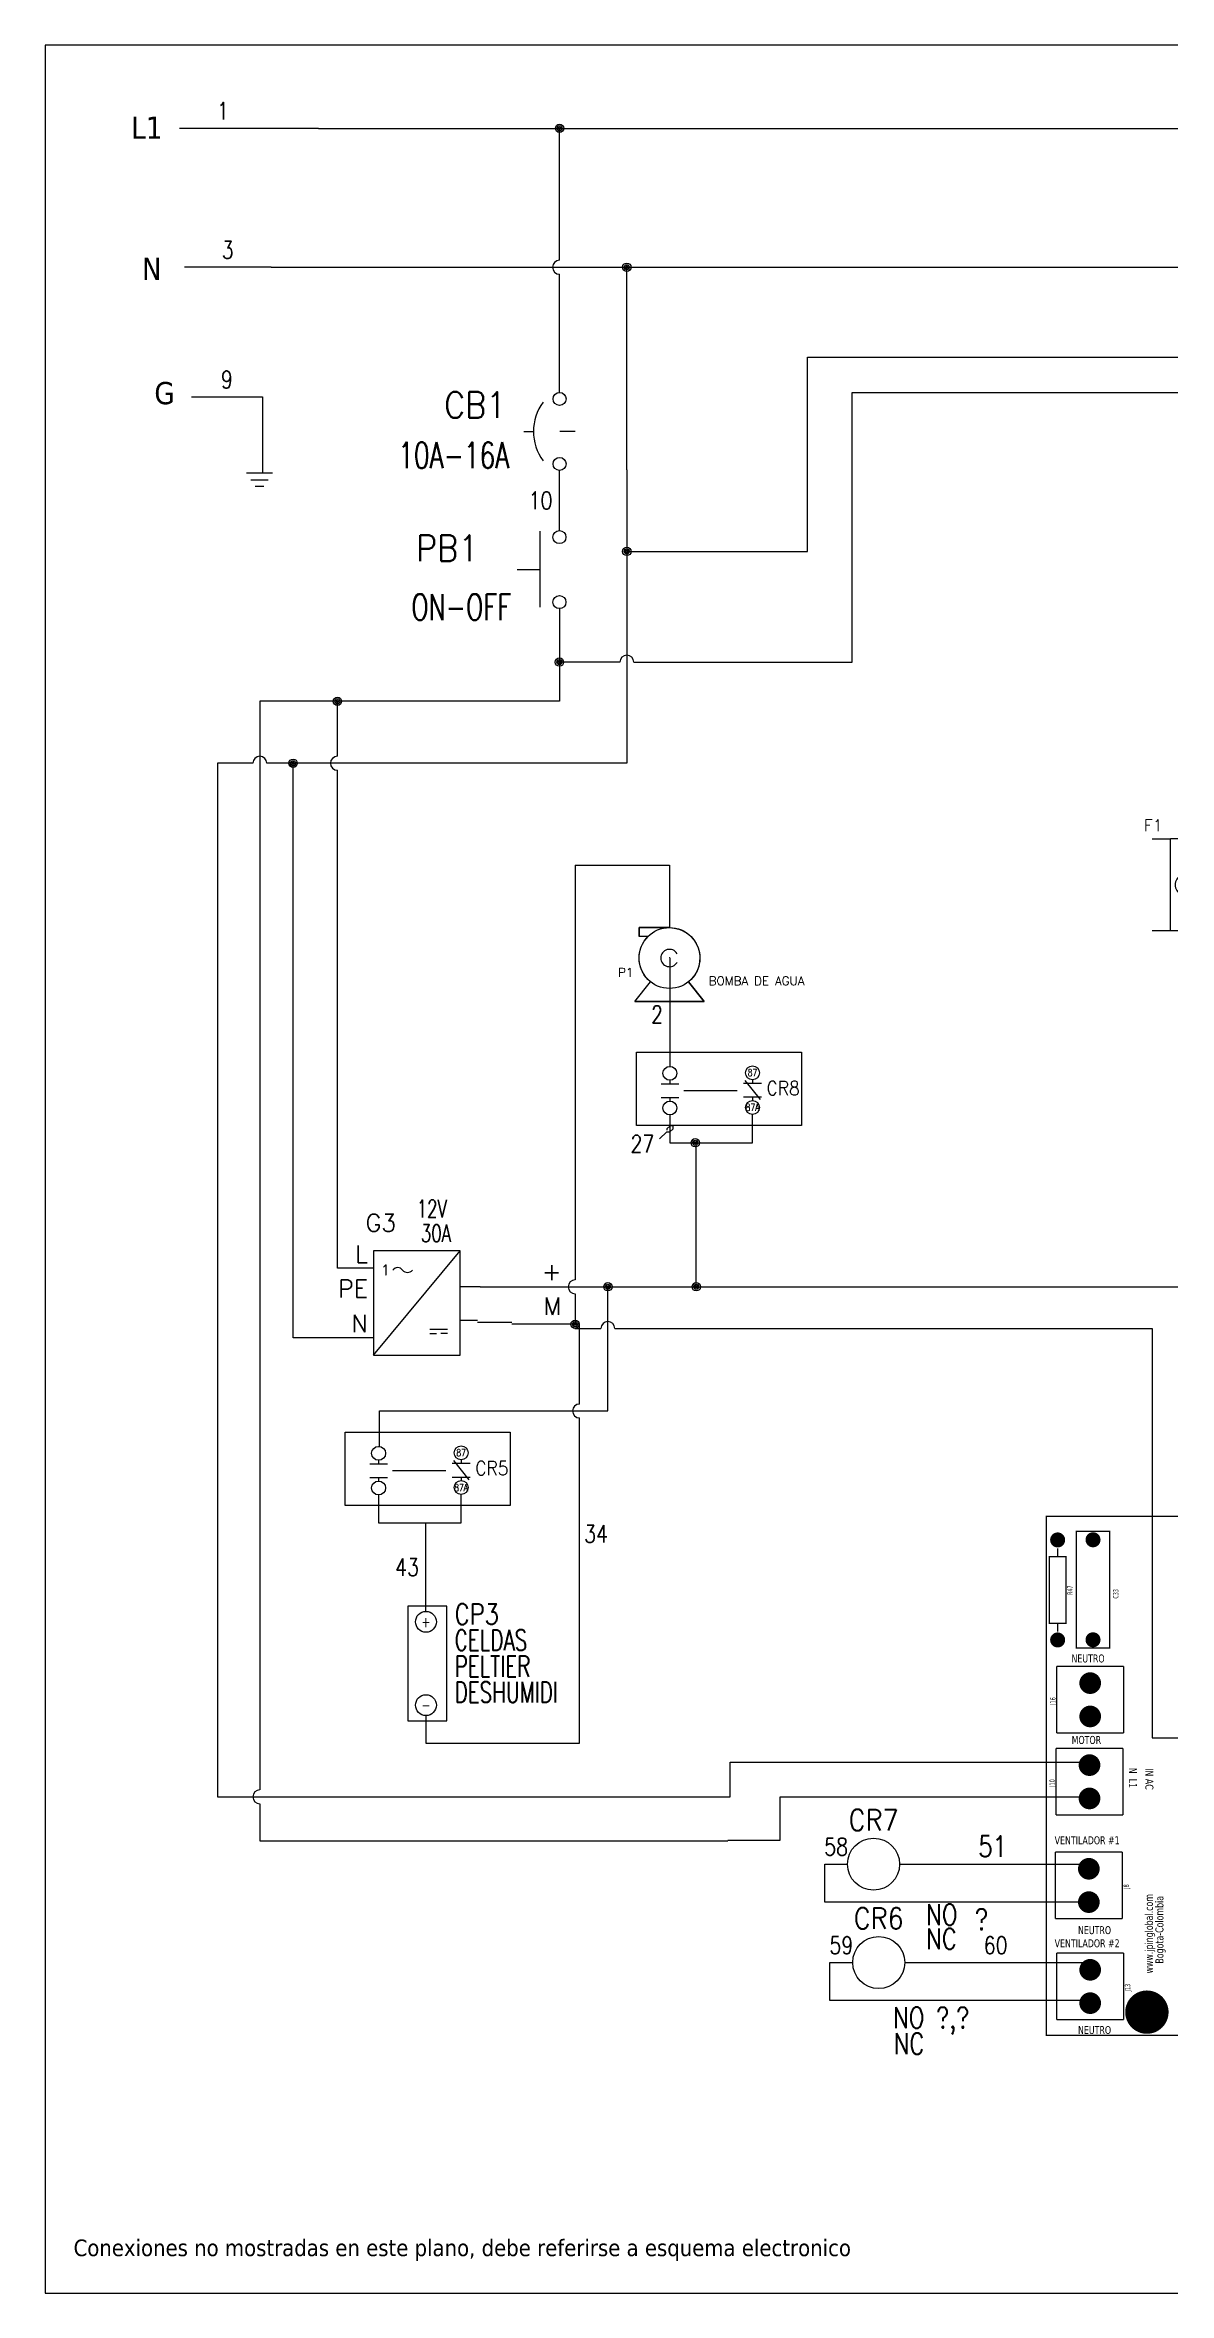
# Model space of a CAD drawing. Header units: millimetres. Extents: x 123.5 to 144.3, y 105.4 to 121.6.
# Drawn here: x 123.51 to 131.59, y 105.41 to 121.59 of the extents above; entities that cross this region are included whole.
import ezdxf
from ezdxf.enums import TextEntityAlignment as Align

# ---------------------------------------------------------------- set-up
doc = ezdxf.new("R2010")
doc.units = ezdxf.units.MM
doc.linetypes.add('HIDDEN2', pattern=[0.1875, 0.125, -0.0625])
for name, color, linetype in [('BLK_12AWG', 7, 'Continuous'), ('DESC', 250, 'Continuous'), ('LINK', 9, 'Continuous'), ('MISC', 7, 'Continuous'), ('SYMS', 7, 'Continuous'), ('TAGS', 250, 'Continuous'), ('TERMS', 250, 'Continuous'), ('WIREFIXED', 7, 'Continuous'), ('WIRES', 7, 'Continuous'), ('XREF', 7, 'Continuous')]:
    doc.layers.add(name, color=color, linetype=linetype)
doc.styles.get("Standard").update_dxf_attribs({"font": 'tahoma.ttf'})
doc.styles.add('WD', font='romans.shx')
doc.styles.add('WD_IEC', font='isocp2.shx', dxfattribs={"width": 0.9, "height": 4})

# ---------------------------------------------------------------- blocks, each defined once
blk = doc.blocks.new('VGND2')
for p, q in [((0.09375, 0), (-0.09375, 0)), ((-0.0625, -0.046875), (0.0625, -0.046875)), ((-0.03125, -0.09375), (0.03125, -0.09375))]:
    blk.add_line(p, q)
at = {"style": 'WD', "flags": 1}
blk.add_attdef('X2TERM01', (0, 0), '', height=0.01, dxfattribs=at)
blk = doc.blocks.new('VCB1')
at = {"linetype": 'HIDDEN2'}
blk.add_line((-0.171, 0), (-0.125, 0), dxfattribs=at)
for centre in [(0, 0.156), (0, -0.156)]:
    blk.add_circle(centre, 0.0312)
blk.add_arc((0.109, 0), 0.234, 143.1301, 216.8699)
at = {"style": 'WD'}
for tag, p, width in [('INST', (0.219, 0.388), 0.7), ('LOC', (0.219, 0.219), 0.7), ('TAG1', (0.127, 0.064), 0.9), ('XREF', (0.129, -0.09), 0.7), ('DESC1', (0.129, -0.242), 0.7), ('DESC2', (0.129, -0.389), 0.7)]:
    blk.add_attdef(tag, p, '', height=0.125, dxfattribs=dict(at, width=width))
at = {"linetype": 'Continuous', "style": 'WD'}
for tag, height, flags, p in [('TERM01', 0.125, 8, (-0.055, 0.207)), ('MFG', 0.01, 9, (-0.142, -0.088)), ('CAT', 0.01, 9, (-0.142, -0.073))]:
    blk.add_attdef(tag, text='', height=height, dxfattribs=dict(at, flags=flags)).set_placement(p, align=Align.RIGHT)
at = {"style": 'WD', "width": 0.7}
blk.add_attdef('RATING1', text='', height=0.125, dxfattribs=at).set_placement((-0.188, 0.062), align=Align.RIGHT)
at = {"color": 7, "style": 'WD', "flags": 1}
for tag, p in [('X2TERM01', (0, 0.188)), ('X8TERM02', (0, -0.188))]:
    blk.add_attdef(tag, p, '', height=0.0125, dxfattribs=at)
at = {"color": 7, "style": 'WD'}
for tag, p in [('X4LINK', (-0.25, 0)), ('X1LINK', (0, 0))]:
    blk.add_attdef(tag, p, '', height=0.01, dxfattribs=at)
at = {"linetype": 'Continuous', "style": 'WD', "flags": 9}
blk.add_attdef('ASSYCODE', text='', height=0.01, dxfattribs=at).set_placement((-0.153, -0.106), align=Align.CENTER)
at = {"style": 'WD', "flags": 9}
for tag, p in [('FAMILY', (-0.142, -0.036)), ('CONTACT', (-0.129, -0.129))]:
    blk.add_attdef(tag, text='', height=0.01, dxfattribs=at).set_placement(p, align=Align.RIGHT)
at = {"linetype": 'Continuous', "style": 'WD', "flags": 8}
blk.add_attdef('TERM02', text='', height=0.125, dxfattribs=at).set_placement((-0.041, -0.213), align=Align.TOP_RIGHT)
blk = doc.blocks.new('VPB11')
for p, q in [((-0.094, 0.185), (-0.094, -0.18)), ((-0.202, 0), (-0.094, 0))]:
    blk.add_line(p, q)
for centre in [(0, 0.156), (0, -0.156)]:
    blk.add_circle(centre, 0.0312)
at = {"style": 'WD'}
for tag, p, width in [('INST', (0.127, 0.39), 0.7), ('LOC', (0.127, 0.221), 0.7), ('TAG1', (0.127, 0.064), 0.9), ('XREF', (0.129, -0.09), 0.7), ('DESC1', (0.129, -0.242), 0.7), ('DESC2', (0.129, -0.398), 0.7)]:
    blk.add_attdef(tag, p, '', height=0.125, dxfattribs=dict(at, width=width))
at = {"linetype": 'Continuous', "style": 'WD'}
for tag, height, flags, p in [('TERM01', 0.125, 8, (-0.055, 0.222)), ('MFG', 0.01, 9, (-0.142, -0.088)), ('CAT', 0.01, 9, (-0.142, -0.073))]:
    blk.add_attdef(tag, text='', height=height, dxfattribs=dict(at, flags=flags)).set_placement(p, align=Align.RIGHT)
at = {"color": 7, "style": 'WD', "flags": 1}
for tag, p in [('X2TERM01', (0, 0.188)), ('X8TERM02', (0, -0.188))]:
    blk.add_attdef(tag, p, '', height=0.0125, dxfattribs=at)
at = {"color": 7, "style": 'WD'}
for tag, p in [('X4LINK', (-0.266, 0)), ('X1LINK', (0, 0))]:
    blk.add_attdef(tag, p, '', height=0.01, dxfattribs=at)
at = {"style": 'WD'}
for tag, flags, p in [('CONTACT', 1, (-0.142, -0.053)), ('FAMILY', 9, (-0.142, -0.036))]:
    blk.add_attdef(tag, text='', height=0.01, dxfattribs=dict(at, flags=flags)).set_placement(p, align=Align.RIGHT)
at = {"linetype": 'Continuous', "style": 'WD', "flags": 9}
blk.add_attdef('ASSYCODE', text='', height=0.01, dxfattribs=at).set_placement((-0.155, -0.106), align=Align.CENTER)
at = {"linetype": 'Continuous', "style": 'WD', "flags": 8}
blk.add_attdef('TERM02', text='', height=0.125, dxfattribs=at).set_placement((-0.041, -0.229), align=Align.TOP_RIGHT)
blk = doc.blocks.new('WDDOT')
for radius in [0.03, 0.0187, 0.00929]:
    blk.add_circle((0, 0), radius)
blk = doc.blocks.new('HPW1_1PH')
for p, q in [((0, -0.625), (0.625, 0.125)), ((0.407, -0.437), (0.532, -0.437)), ((0.407, -0.469), (0.454, -0.469)), ((0.532, -0.469), (0.485, -0.469))]:
    blk.add_line(p, q)
blk.add_lwpolyline([(0.625, 0.125), (0, 0.125), (0, -0.625), (0.625, -0.625)], close=True)
for centre, start, end in [((0.175, -0.039), 36.8699, 143.1301), ((0.245, 0.014), 216.8699, 323.1301)]:
    blk.add_arc(centre, 0.0438, start, end)
at = {"style": 'WD_IEC'}
blk.add_text('1', height=0.084, dxfattribs=at).set_placement((0.105, -0.012), align=Align.MIDDLE_RIGHT)
at = {"style": 'WD', "width": 0.7}
for tag, p in [('INST', (-0.284, 0.794)), ('LOC', (-0.284, 0.624)), ('RATING1', (-0.284, 0.285)), ('XREF', (-0.284, -0.691)), ('DESC1', (-0.284, -0.847)), ('DESC2', (-0.284, -1.003)), ('DESC3', (-0.284, -1.158))]:
    blk.add_attdef(tag, text='', height=0.125, dxfattribs=at).set_placement(p, align=Align.CENTER)
at = {"style": 'WD'}
blk.add_attdef('TAG1', text='', height=0.125, dxfattribs=at).set_placement((-0.284, 0.455), align=Align.CENTER)
at = {"linetype": 'Continuous', "style": 'WD', "flags": 8}
for tag, p in [('TERM01', (-0.04, 0.04)), ('TERM04', (1.352, -0.085)), ('TERM02', (-0.04, -0.21)), ('TERM05', (1.352, -0.335)), ('TERM03', (-0.04, -0.46))]:
    blk.add_attdef(tag, text='', height=0.125, dxfattribs=at).set_placement(p, align=Align.RIGHT)
at = {"linetype": 'Continuous', "style": 'WD', "flags": 9}
for tag, p in [('MFG', (0.887, 0.257)), ('CAT', (0.889, 0.277)), ('ASSYCODE', (0.887, -0.564))]:
    blk.add_attdef(tag, text='', height=0.01, dxfattribs=at).set_placement(p, align=Align.CENTER)
at = {"style": 'WD'}
for tag, p, height, flags in [('X4TERM01', (0, 0), 0.0125, 1), ('X1TERM04', (0.625, -0.125), 0.0125, 1), ('X4TERM02', (0, -0.25), 0.0125, 1), ('X1TERM05', (0.625, -0.375), 0.0125, 1), ('FAMILY', (0.862, -0.483), 0.01, 9), ('X4TERM03', (0, -0.5), 0.0125, 1)]:
    blk.add_attdef(tag, p, '', height=height, dxfattribs=dict(at, flags=flags))
blk = doc.blocks.new('VDV1T6')
for p, q in [((-0.109, 0.344), (-0.109, -0.344)), ((0.125, 0.344), (-0.109, 0.344)), ((0.125, -0.344), (0.125, 0.344)), ((-0.109, -0.344), (0.125, -0.344))]:
    blk.add_line(p, q)
for centre in [(0, 0.25), (0, -0.25)]:
    blk.add_circle(centre, 0.0625)
at = {"style": 'WD'}
for tag, p, width in [('INST', (0.177, 0.559), 0.7), ('LOC', (0.177, 0.39), 0.7), ('TAG1', (0.172, 0.234), 0.8), ('DESC1', (0.172, 0.077), 0.7), ('DESC2', (0.172, -0.079), 0.7), ('RATING1', (0.188, -0.235), 0.7), ('RATING2', (0.188, -0.391), 0.7), ('XREF', (0.172, -0.548), 0.7)]:
    blk.add_attdef(tag, p, '', height=0.125, dxfattribs=dict(at, width=width))
at = {"linetype": 'Continuous', "style": 'WD', "width": 0.8, "flags": 8}
for tag, p in [('TERM02', (0, 0.25)), ('TERM01', (0, -0.25))]:
    blk.add_attdef(tag, text='', height=0.0625, dxfattribs=at).set_placement(p, align=Align.MIDDLE)
at = {"style": 'WD', "flags": 1}
for tag, p in [('X2TERM02', (0, 0.312)), ('X4TERM02', (-0.062, 0.25)), ('X1TERM02', (0.062, 0.25)), ('X4TERM01', (-0.062, -0.25)), ('X1TERM01', (0.062, -0.25)), ('X8TERM01', (0, -0.312))]:
    blk.add_attdef(tag, p, '', height=0.0125, dxfattribs=at)
at = {"linetype": 'Continuous', "style": 'WD', "flags": 9}
blk.add_attdef('ASSYCODE', text='', height=0.01, dxfattribs=at).set_placement((0.203, -0.109), align=Align.CENTER)
at = {"style": 'WD', "flags": 9}
blk.add_attdef('FAMILY', text='', height=0.01, dxfattribs=at).set_placement((0.198, -0.065), align=Align.CENTER)
at = {"linetype": 'Continuous', "style": 'WD', "flags": 1}
for tag, p in [('MFG', (0.203, -0.094)), ('CAT', (0.203, -0.075))]:
    blk.add_attdef(tag, text='', height=0.01, dxfattribs=at).set_placement(p, align=Align.MIDDLE)
blk = doc.blocks.new('VCR21T')
at = {"linetype": 'Continuous'}
for p, q in [((-0.08, 0.062), (0.08, 0.062)), ((-0.08, -0.062), (0.08, -0.062))]:
    blk.add_line(p, q, dxfattribs=at)
for p, q in [((0, 0.094), (0, 0.062)), ((0, -0.062), (0, -0.094))]:
    blk.add_line(p, q)
for centre in [(0, 0.156), (0, -0.156)]:
    blk.add_circle(centre, 0.0625)
at = {"style": 'WD'}
for tag, p, width in [('INST', (0.125, 0.326), 0.7), ('LOC', (0.125, 0.156), 0.7), ('TAG2', (0.127, -0.045), 0.9), ('XREF', (0.129, -0.199), 0.7), ('DESC1', (0.129, -0.351), 0.7), ('DESC2', (0.129, -0.499), 0.7), ('DESC3', (0.129, -0.646), 0.7)]:
    blk.add_attdef(tag, p, '', height=0.125, dxfattribs=dict(at, width=width))
for tag, p, height, flags in [('X2TERM01', (0, 0.219), 0.0125, 1), ('FAMILY', (-0.181, 0.003), 0.01, 9), ('CONTACT', (-0.181, -0.014), 0.01, 1), ('X8TERM02', (0, -0.219), 0.0125, 1)]:
    blk.add_attdef(tag, p, '', height=height, dxfattribs=dict(at, flags=flags))
at = {"color": 7, "style": 'WD'}
for tag, p in [('X4LINK', (-0.141, 0)), ('X1LINK', (0.125, 0))]:
    blk.add_attdef(tag, p, '', height=0.01, dxfattribs=at)
at = {"linetype": 'Continuous', "style": 'WD', "width": 0.8, "flags": 8}
for tag, p in [('TERM01', (0, 0.156)), ('TERM02', (0, -0.156))]:
    blk.add_attdef(tag, text='', height=0.0625, dxfattribs=at).set_placement(p, align=Align.MIDDLE_CENTER)
blk = doc.blocks.new('VCR22T')
at = {"linetype": 'Continuous'}
for p, q in [((-0.08, 0.062), (0.08, 0.062)), ((-0.069, 0.086), (0.069, -0.086)), ((-0.08, -0.062), (0.08, -0.062))]:
    blk.add_line(p, q, dxfattribs=at)
for p, q in [((0, 0.094), (0, 0.062)), ((0, -0.062), (0, -0.094))]:
    blk.add_line(p, q)
for centre in [(0, 0.156), (0, -0.156)]:
    blk.add_circle(centre, 0.0625)
at = {"style": 'WD'}
for tag, p, width in [('INST', (0.125, 0.326), 0.7), ('LOC', (0.125, 0.156), 0.7), ('TAG2', (0.127, -0.045), 0.9), ('XREF', (0.129, -0.199), 0.7), ('DESC1', (0.129, -0.351), 0.7), ('DESC2', (0.129, -0.499), 0.7), ('DESC3', (0.129, -0.646), 0.7)]:
    blk.add_attdef(tag, p, '', height=0.125, dxfattribs=dict(at, width=width))
for tag, p, height, flags in [('X2TERM01', (0, 0.219), 0.0125, 1), ('FAMILY', (-0.181, 0.003), 0.01, 9), ('CONTACT', (-0.181, -0.014), 0.01, 1), ('X8TERM02', (0, -0.219), 0.0125, 1)]:
    blk.add_attdef(tag, p, '', height=height, dxfattribs=dict(at, flags=flags))
at = {"color": 7, "style": 'WD'}
for tag, p in [('X4LINK', (-0.141, 0)), ('X1LINK', (0.125, 0))]:
    blk.add_attdef(tag, p, '', height=0.01, dxfattribs=at)
at = {"linetype": 'Continuous', "style": 'WD', "width": 0.8, "flags": 8}
for tag, p in [('TERM01', (0, 0.156)), ('TERM02', (0, -0.156))]:
    blk.add_attdef(tag, text='', height=0.0625, dxfattribs=at).set_placement(p, align=Align.MIDDLE_CENTER)
blk = doc.blocks.new('rele')
at = {"layer": 'DESC'}
blk.add_lwpolyline([(135.716, 116.744), (137.2, 116.744), (137.2, 116.084), (135.716, 116.084)], close=True, dxfattribs=at)
at = {"layer": 'LINK'}
blk.add_lwpolyline([(136.142, 116.4), (136.622, 116.4)], dxfattribs=at)
at = {"layer": 'WIRES'}
for p, q in [((136.018, 116.18), (136.018, 115.93)), ((136.76, 115.93), (136.76, 116.185)), ((136.018, 115.93), (136.76, 115.93))]:
    blk.add_line(p, q, dxfattribs=at)
at = {"layer": 'SYMS'}
blk.add_blockref('VCR21T', (136.018, 116.399), dxfattribs=at)
ref = blk.add_blockref('VCR22T', (136.76, 116.403), dxfattribs=at)
ref.add_attrib('TAG2', 'CR5', (136.887, 116.358), dxfattribs={"layer": 'TAGS', "height": 0.125, "style": 'WD', "width": 0.9})
ref.add_attrib('TERM02', '87A', dxfattribs={"layer": 'TERMS', "linetype": 'Continuous', "height": 0.0625, "style": 'WD', "width": 0.8, "flags": 8}).set_placement((136.76, 116.247), align=Align.MIDDLE_CENTER)
ref.add_attrib('TERM01', '87', dxfattribs={"layer": 'TERMS', "linetype": 'Continuous', "height": 0.0625, "style": 'WD', "width": 0.8, "flags": 8}).set_placement((136.76, 116.56), align=Align.MIDDLE_CENTER)
blk = doc.blocks.new('HP1_CENTRIFUGAL_PUMP1')
at = {"ltscale": 3.2258}
for p, q in [((0, 0.437), (-0.436, 0.437)), ((-0.436, 0.437), (-0.436, 0.312)), ((-0.306, 0.312), (-0.436, 0.312)), ((-0.5, -0.625), (-0.273, -0.342)), ((-0.5, -0.625), (0.5, -0.625)), ((0.5, -0.625), (0.273, -0.342))]:
    blk.add_line(p, q, dxfattribs=at)
at = {"ltscale": 25.4}
blk.add_lwpolyline([(-0.306, 0.312), (-0.436, 0.312), (-0.436, 0.437), (0, 0.437, -0.708958), (0.273, -0.342), (0.5, -0.625), (-0.5, -0.625), (-0.273, -0.342, -0.450073)], format="xyb", close=True, dxfattribs=at)
at = {"ltscale": 3.2258}
blk.add_circle((0, 0), 0.438, dxfattribs=at)
blk.add_arc((0, 0), 0.125, 30, 330, dxfattribs=at)
at = {"style": 'WD'}
for tag, height, p in [('TERM01', 0.0625, (-0.46, 0.393)), ('INST', 0.125, (-0.519, 0.096)), ('LOC', 0.125, (-0.519, -0.08)), ('TAG1', 0.125, (-0.519, -0.269))]:
    blk.add_attdef(tag, text='', height=height, dxfattribs=at).set_placement(p, align=Align.RIGHT)
for tag, p, height in [('X4TERM01', (-0.436, 0.375), 0.005), ('X2TERM02', (-0.218, 0.437), 0.005), ('TERM02', (-0.209, 0.446), 0.0625), ('X2TERM03', (0, 0.437), 0.005), ('TERM03', (0.009, 0.446), 0.0625), ('X1TERM04', (0, 0), 0.005), ('TERM04', (0.01, 0.011), 0.0625), ('RATING1', (0.564, -0.175), 0.125), ('DESC1', (0.564, -0.391), 0.125), ('DESC2', (0.564, -0.575), 0.125), ('DESC3', (0.564, -0.765), 0.125), ('WDTAGALT', (0.564, -0.967), 0.125)]:
    blk.add_attdef(tag, p, '', height=height, dxfattribs=at)
blk.add_attdef('XREF', text='', height=0.0625, rotation=0.0625, dxfattribs=at).set_placement((0.529, 0.315), align=Align.TOP_CENTER)
at = {"style": 'WD', "flags": 1}
for tag, p in [('WDTYPE', (-0.097, -0.246)), ('FAMILY', (-0.01, -0.17)), ('CAT', (-0.01, -0.214)), ('MFG', (-0.008, -0.246)), ('ASSYCODE', (0.02, -0.275))]:
    blk.add_attdef(tag, text='', height=0.01, dxfattribs=at).set_placement(p, align=Align.CENTER)
blk = doc.blocks.new('WD_WNV')
at = {"linetype": 'Continuous', "style": 'WD', "width": 0.8}
blk.add_attdef('WIRENO', text='', height=0.125, dxfattribs=at).set_placement((-0.05, 0), align=Align.MIDDLE_RIGHT)
at = {"style": 'WD', "flags": 1}
for tag, p in [('W01USER', (-0.062, 0.094)), ('W02USER', (-0.062, 0.086)), ('W03USER', (-0.062, 0.078)), ('W04USER', (-0.062, 0.07)), ('W05USER', (-0.062, 0.062)), ('W06USER', (-0.062, 0.055)), ('W07USER', (-0.062, 0.047)), ('W08USER', (-0.062, 0.039)), ('W09USER', (-0.062, 0.031)), ('W10USER', (-0.062, 0.023))]:
    blk.add_attdef(tag, text='', height=0.005, dxfattribs=at).set_placement(p, align=Align.CENTER)
blk = doc.blocks.new('EPAD')
at = {"const_width": 0.5}
blk.add_lwpolyline([(-0.25, 0, 1), (0.25, 0, 1)], format="xyb", close=True, dxfattribs=at)
blk = doc.blocks.new('oard')
at = {"const_width": 0.00787}
for points in [[(155.989, 119.404), (162.635, 119.404), (162.635, 122.518), (155.989, 122.518), (155.989, 119.404)], [(155.989, 119.404), (162.635, 119.404), (162.635, 122.518), (155.989, 122.518), (155.989, 119.404)], [(155.989, 119.404), (162.635, 119.404), (162.635, 122.518), (155.989, 122.518), (155.989, 119.404)], [(156.168, 121.728), (156.368, 121.728), (156.368, 122.428), (156.168, 122.428), (156.168, 121.728)], [(156.168, 121.728), (156.368, 121.728), (156.368, 122.428), (156.168, 122.428), (156.168, 121.728)], [(156.168, 121.728), (156.368, 121.728), (156.368, 122.428), (156.168, 122.428), (156.168, 121.728)], [(156.006, 121.877), (156.106, 121.877), (156.106, 122.277), (156.006, 122.277), (156.006, 121.877)], [(156.006, 121.877), (156.106, 121.877), (156.106, 122.277), (156.006, 122.277), (156.006, 121.877)], [(156.006, 121.877), (156.106, 121.877), (156.106, 122.277), (156.006, 122.277), (156.006, 121.877)], [(156.056, 122.327), (156.056, 122.277)], [(156.056, 122.327), (156.056, 122.277)], [(156.056, 122.327), (156.056, 122.277)], [(156.056, 121.877), (156.056, 121.827)], [(156.056, 121.877), (156.056, 121.827)], [(156.056, 121.877), (156.056, 121.827)], [(156.051, 121.618), (156.451, 121.618)], [(156.051, 121.218), (156.051, 121.618)], [(156.051, 121.618), (156.451, 121.618)], [(156.051, 121.218), (156.051, 121.618)], [(156.051, 121.618), (156.451, 121.618)], [(156.051, 121.218), (156.051, 121.618)], [(156.451, 121.218), (156.451, 121.618)], [(156.451, 121.218), (156.451, 121.618)], [(156.451, 121.218), (156.451, 121.618)], [(156.047, 121.126), (156.447, 121.126)], [(156.047, 120.726), (156.047, 121.126)], [(156.047, 121.126), (156.447, 121.126)], [(156.047, 120.726), (156.047, 121.126)], [(156.047, 121.126), (156.447, 121.126)], [(156.047, 120.726), (156.047, 121.126)], [(156.051, 121.218), (156.451, 121.218)], [(156.051, 121.218), (156.451, 121.218)], [(156.051, 121.218), (156.451, 121.218)], [(156.447, 120.726), (156.447, 121.126)], [(156.447, 120.726), (156.447, 121.126)], [(156.447, 120.726), (156.447, 121.126)], [(156.047, 120.726), (156.447, 120.726)], [(156.047, 120.726), (156.447, 120.726)], [(156.047, 120.726), (156.447, 120.726)], [(156.443, 120.504), (156.043, 120.504)], [(156.043, 120.504), (156.043, 120.104)], [(156.443, 120.504), (156.043, 120.504)], [(156.043, 120.504), (156.043, 120.104)], [(156.443, 120.504), (156.043, 120.504)], [(156.043, 120.504), (156.043, 120.104)], [(156.443, 120.504), (156.443, 120.104)], [(156.443, 120.504), (156.443, 120.104)], [(156.443, 120.504), (156.443, 120.104)], [(156.443, 120.104), (156.043, 120.104)], [(156.443, 120.104), (156.043, 120.104)], [(156.443, 120.104), (156.043, 120.104)], [(156.451, 119.898), (156.051, 119.898)], [(156.051, 119.898), (156.051, 119.498)], [(156.451, 119.898), (156.051, 119.898)], [(156.051, 119.898), (156.051, 119.498)], [(156.451, 119.898), (156.051, 119.898)], [(156.051, 119.898), (156.051, 119.498)], [(156.451, 119.898), (156.451, 119.498)], [(156.451, 119.898), (156.451, 119.498)], [(156.451, 119.898), (156.451, 119.498)], [(156.451, 119.498), (156.051, 119.498)], [(156.451, 119.498), (156.051, 119.498)], [(156.451, 119.498), (156.051, 119.498)]]:
    blk.add_lwpolyline(points, dxfattribs=at)
for p, xscale, yscale in [((156.056, 122.377), 0.09, 0.09), ((156.268, 122.378), 0.09, 0.09), ((156.056, 121.777), 0.09, 0.09), ((156.268, 121.778), 0.09, 0.09), ((156.251, 121.518), 0.13, 0.13), ((156.251, 121.318), 0.13, 0.13), ((156.247, 121.026), 0.13, 0.13), ((156.247, 120.826), 0.13, 0.13), ((156.243, 120.404), 0.13, 0.13), ((156.243, 120.204), 0.13, 0.13), ((156.251, 119.798), 0.13, 0.13), ((156.251, 119.598), 0.13, 0.13), ((156.591, 119.544), 0.26, 0.26)]:
    blk.add_blockref('EPAD', p, dxfattribs=dict(xscale=xscale, yscale=yscale))
for s, height, rotation, width, p in [('R47', 0.032, 90, 0.625, (156.146, 122.047)), ('R47', 0.032, 90, 0.625, (156.146, 122.047)), ('R47', 0.032, 90, 0.625, (156.146, 122.047)), ('C33', 0.032, 90, 0.625, (156.42, 122.025)), ('C33', 0.032, 90, 0.625, (156.42, 122.025)), ('C33', 0.032, 90, 0.625, (156.42, 122.025)), ('J16', 0.032, 90, 0.625, (156.043, 121.388)), ('J16', 0.032, 90, 0.625, (156.043, 121.388)), ('J16', 0.032, 90, 0.625, (156.043, 121.388)), ('N  L1', 0.048, 270, 0.833333, (156.483, 121.01)), ('N  L1', 0.048, 270, 0.833333, (156.483, 121.01)), ('N  L1', 0.048, 270, 0.833333, (156.483, 121.01)), ('IN AC', 0.048, 270, 0.833333, (156.582, 121.008)), ('IN AC', 0.048, 270, 0.833333, (156.582, 121.008)), ('IN AC', 0.048, 270, 0.833333, (156.582, 121.008)), ('J10', 0.032, 90, 0.625, (156.039, 120.896)), ('J10', 0.032, 90, 0.625, (156.039, 120.896)), ('J10', 0.032, 90, 0.625, (156.039, 120.896)), ('J8', 0.032, 90, 0.625, (156.483, 120.284)), ('J8', 0.032, 90, 0.625, (156.483, 120.284)), ('J8', 0.032, 90, 0.625, (156.483, 120.284)), ('www.jpinglobal.com', 0.048, 90, 0.833333, (156.627, 119.776)), ('www.jpinglobal.com', 0.048, 90, 0.833333, (156.627, 119.776)), ('www.jpinglobal.com', 0.048, 90, 0.833333, (156.627, 119.776)), ('Bogota-Colombia', 0.048, 90, 0.833333, (156.69, 119.835)), ('Bogota-Colombia', 0.048, 90, 0.833333, (156.69, 119.835)), ('Bogota-Colombia', 0.048, 90, 0.833333, (156.69, 119.835)), ('J13', 0.032, 90, 0.625, (156.491, 119.668)), ('J13', 0.032, 90, 0.625, (156.491, 119.668)), ('J13', 0.032, 90, 0.625, (156.491, 119.668))]:
    blk.add_text(s, height=height, rotation=rotation, dxfattribs=dict(width=width)).set_placement(p)
at = {"width": 0.833333}
for s, p in [('NEUTRO', (156.139, 121.642)), ('NEUTRO', (156.139, 121.642)), ('NEUTRO', (156.139, 121.642)), ('MOTOR', (156.14, 121.153)), ('MOTOR', (156.14, 121.153)), ('MOTOR', (156.14, 121.153)), ('VENTILADOR #1', (156.038, 120.551)), ('VENTILADOR #1', (156.038, 120.551)), ('VENTILADOR #1', (156.038, 120.551)), ('NEUTRO', (156.178, 120.012)), ('NEUTRO', (156.178, 120.012)), ('NEUTRO', (156.178, 120.012)), ('VENTILADOR #2', (156.038, 119.933)), ('VENTILADOR #2', (156.038, 119.933)), ('VENTILADOR #2', (156.038, 119.933)), ('NEUTRO', (156.178, 119.413)), ('NEUTRO', (156.178, 119.413)), ('NEUTRO', (156.178, 119.413))]:
    blk.add_text(s, height=0.048, dxfattribs=at).set_placement(p)
blk = doc.blocks.new('HCR1')
blk.add_circle((0, 0), 0.156)
at = {"style": 'WD'}
for tag, width, p in [('INST', 0.7, (0.006, 0.528)), ('LOC', 0.7, (0.006, 0.359)), ('TAG1', 0.9, (0, 0.202))]:
    blk.add_attdef(tag, text='', height=0.125, dxfattribs=dict(at, width=width)).set_placement(p, align=Align.CENTER)
at = {"linetype": 'Continuous', "style": 'WD', "flags": 9}
blk.add_attdef('ASSYCODE', text='', height=0.01, dxfattribs=at).set_placement((0, 0.125), align=Align.CENTER)
at = {"style": 'WD', "flags": 9}
blk.add_attdef('FAMILY', text='', height=0.01, dxfattribs=at).set_placement((-0.005, 0.17), align=Align.CENTER)
at = {"linetype": 'Continuous', "style": 'WD', "flags": 1}
for tag, p in [('MFG', (0, 0.14)), ('CAT', (0, 0.159))]:
    blk.add_attdef(tag, text='', height=0.01, dxfattribs=at).set_placement(p, align=Align.MIDDLE)
at = {"style": 'WD'}
for tag, p, width in [('DESC1', (1.126, 0.076), 0.9), ('DESC2', (1.126, -0.081), 0.9), ('DESC3', (1.126, -0.237), 0.9), ('XREFNO', (1.359, -0.393), 0.8), ('XREFNC', (1.359, -0.549), 0.8)]:
    blk.add_attdef(tag, p, '', height=0.125, dxfattribs=dict(at, width=width))
at = {"style": 'WD', "flags": 1}
for tag, p in [('X4TERM01', (-0.156, 0)), ('X1TERM02', (0.156, 0))]:
    blk.add_attdef(tag, p, '', height=0.0125, dxfattribs=at)
at = {"linetype": 'Continuous', "style": 'WD'}
blk.add_attdef('TERM01', text='', height=0.125, dxfattribs=at).set_placement((-0.2, -0.066), align=Align.TOP_RIGHT)
blk.add_attdef('TERM02', text='', height=0.125, dxfattribs=at).set_placement((0.2, -0.066), align=Align.TOP_LEFT)
at = {"style": 'WD', "width": 0.8, "flags": 8}
for tag, p in [('NO', (1.126, -0.393)), ('NC', (1.126, -0.549))]:
    blk.add_attdef(tag, p, '', height=0.125, dxfattribs=at)
blk = doc.blocks.new('WD_WNH')
at = {"linetype": 'Continuous', "style": 'WD', "width": 0.8}
blk.add_attdef('WIRENO', text='', height=0.125, dxfattribs=at).set_placement((0, 0.062), align=Align.CENTER)
at = {"style": 'WD', "flags": 1}
for tag, p in [('W01USER', (0, 0.078)), ('W02USER', (0, 0.07)), ('W03USER', (0, 0.062)), ('W04USER', (0, 0.055)), ('W05USER', (0, 0.047)), ('W06USER', (0, 0.039)), ('W07USER', (0, 0.031)), ('W08USER', (0, 0.023)), ('W09USER', (0, 0.016)), ('W10USER', (0, 0.008))]:
    blk.add_attdef(tag, text='', height=0.005, dxfattribs=at).set_placement(p, align=Align.CENTER)
blk = doc.blocks.new('VM1_AXIAL_FLOW_FAN1')
for p, q in [((0, 0), (0, 0.75)), ((-0.7, 0.5), (-0.5, 0.5)), ((-0.5, -0.5), (-0.5, 0.5)), ((0.5, 0.5), (-0.5, 0.5)), ((0.5, -0.5), (0.5, 0.5)), ((0.5, 0.5), (0.7, 0.5)), ((0.386, -0.104), (-0.386, 0.104)), ((0.386, 0.104), (-0.386, -0.104)), ((-0.7, -0.5), (-0.5, -0.5)), ((-0.5, -0.5), (0.5, -0.5)), ((0.5, -0.5), (0.7, -0.5))]:
    blk.add_line(p, q)
for centre, start, end in [((-0.333, 0), 117.1247, 242.8753), ((0.333, 0), 297.1247, 62.8753)]:
    blk.add_arc(centre, 0.116, start, end)
at = {"style": 'WD'}
for tag, height, p in [('INST', 0.125, (-0.585, 0.957)), ('LOC', 0.125, (-0.588, 0.777)), ('TAG1', 0.125, (-0.585, 0.586)), ('TERM01', 0.0625, (-0.51, 0.016))]:
    blk.add_attdef(tag, text='', height=height, dxfattribs=at).set_placement(p, align=Align.RIGHT)
for tag, p, height in [('X2TERM04', (0, 0.75), 0.005), ('TERM04', (0.009, 0.76), 0.0625), ('X4TERM01', (-0.5, 0), 0.01), ('X1TERM03', (0.5, 0), 0.005), ('TERM03', (0.511, 0.012), 0.0625), ('RATING1', (0.82, -0.261), 0.125), ('DESC1', (0.82, -0.477), 0.125), ('X8TERM02', (0, -0.5), 0.005), ('TERM02', (0.002, -0.573), 0.0625), ('DESC2', (0.82, -0.661), 0.125), ('DESC3', (0.82, -0.851), 0.125), ('WDTAGALT', (0.827, -1.032), 0.125)]:
    blk.add_attdef(tag, p, '', height=height, dxfattribs=at)
blk.add_attdef('XREF', text='', height=0.0625, rotation=0.0625, dxfattribs=at).set_placement((0.743, 0.595), align=Align.TOP_CENTER)
at = {"style": 'WD', "flags": 1}
for tag, p in [('FAMILY', (-0.659, -0.3)), ('CAT', (-0.659, -0.345)), ('MFG', (-0.657, -0.376)), ('WDTYPE', (-0.644, -0.442)), ('ASSYCODE', (-0.629, -0.405))]:
    blk.add_attdef(tag, text='', height=0.01, dxfattribs=at).set_placement(p, align=Align.CENTER)

msp = doc.modelspace()

# ---------------------------------------------------------------- linework, layer by layer
at = {"color": 7, "linetype": 'Continuous'}
for p, q in [((144.256, 121.59), (123.506, 121.59)), ((123.506, 121.59), (123.506, 105.405)), ((123.506, 105.405), (144.256, 105.405))]:
    msp.add_line(p, q, dxfattribs=at)
at = {"layer": 'BLK_12AWG'}
for p, q in [((125.474, 120.99), (125.099, 120.99)), ((125.474, 120.99), (125.723, 120.99)), ((125.723, 120.99), (132.399, 120.99)), ((127.207, 120.04), (127.207, 120.99)), ((125.508, 119.99), (125.842, 119.99)), ((125.791, 119.99), (132.604, 119.99)), ((127.207, 119.09), (127.207, 119.94)), ((127.691, 119.094), (127.691, 119.99))]:
    msp.add_line(p, q, dxfattribs=at)
msp.add_arc((127.207, 119.99), 0.05, 90, 270, dxfattribs=at)
at = {"layer": 'DESC'}
msp.add_lwpolyline([(127.76, 114.338), (128.947, 114.338), (128.947, 113.81), (127.76, 113.81)], close=True, dxfattribs=at)
at = {"layer": 'LINK'}
for points in [[(127.21, 118.81), (127.32, 118.81)], [(128.1, 114.063), (128.484, 114.063)]]:
    msp.add_lwpolyline(points, dxfattribs=at)
at = {"layer": 'WIREFIXED'}
msp.add_lwpolyline([(127.925, 113.714), (127.979, 113.766), (128.001, 113.765), (128.024, 113.787), (128.024, 113.809), (128.002, 113.809), (127.979, 113.788), (127.979, 113.777)], dxfattribs=at)
at = {"layer": 'WIRES'}
for p, q in [((125.099, 120.99), (124.473, 120.99)), ((125.133, 119.99), (124.508, 119.99)), ((125.133, 119.99), (125.508, 119.99)), ((128.99, 117.944), (128.99, 119.343)), ((128.99, 119.343), (132.615, 119.343)), ((124.559, 119.057), (125.069, 119.057)), ((125.069, 119.057), (125.069, 118.507)), ((127.691, 118.531), (127.691, 119.094)), ((129.312, 117.147), (129.312, 119.089)), ((129.312, 119.089), (132.666, 119.089)), ((127.206, 118.094), (127.206, 118.527)), ((127.691, 118.531), (127.691, 116.419)), ((127.691, 117.944), (128.99, 117.944)), ((127.206, 117.532), (127.206, 116.865)), ((127.641, 117.147), (127.206, 117.147)), ((127.741, 117.147), (129.312, 117.147)), ((127.206, 116.865), (125.051, 116.865)), ((125.051, 116.865), (125.051, 109.028)), ((125.609, 116.469), (125.609, 116.865)), ((124.747, 116.419), (124.747, 108.978)), ((125.001, 116.419), (124.747, 116.419)), ((127.691, 116.419), (125.101, 116.419)), ((125.29, 112.283), (125.29, 116.419)), ((125.609, 112.783), (125.609, 116.369)), ((127.319, 115.685), (127.998, 115.685)), ((127.319, 115.685), (127.319, 112.7)), ((127.998, 115.685), (127.998, 115.235)), ((128.001, 115.017), (128.001, 114.437)), ((128.001, 114.437), (128.001, 114.237)), ((128.001, 113.887), (128.001, 113.687)), ((128.595, 113.687), (128.595, 113.891)), ((128.001, 113.687), (128.595, 113.687)), ((128.19, 112.65), (128.19, 113.67)), ((125.868, 112.783), (125.609, 112.783)), ((126.635, 112.65), (126.493, 112.65)), ((126.635, 112.65), (128.19, 112.65)), ((127.555, 111.756), (127.555, 112.65)), ((128.19, 112.65), (131.728, 112.65)), ((127.319, 112.6), (127.319, 112.38)), ((126.616, 112.408), (126.493, 112.408)), ((126.863, 112.394), (126.616, 112.394)), ((126.986, 112.38), (126.863, 112.38)), ((127.319, 112.38), (126.986, 112.38)), ((127.318, 112.35), (127.505, 112.35)), ((127.35, 112.38), (127.319, 112.38)), ((127.35, 111.806), (127.35, 112.38)), ((127.605, 112.35), (131.469, 112.35)), ((131.469, 112.35), (131.469, 109.403)), ((125.868, 112.283), (125.29, 112.283)), ((125.911, 111.5), (125.911, 111.756)), ((125.911, 111.756), (127.555, 111.756)), ((127.35, 109.365), (127.35, 111.706)), ((126.246, 110.313), (126.246, 110.95)), ((126.246, 109.563), (126.246, 109.365)), ((126.246, 109.365), (127.35, 109.365)), ((131.469, 109.403), (133.615, 109.403)), ((128.435, 108.978), (128.435, 109.227)), ((128.435, 109.227), (130.964, 109.227)), ((124.747, 108.978), (128.435, 108.978)), ((125.051, 108.928), (125.051, 108.662)), ((128.795, 108.666), (128.795, 108.978)), ((128.795, 108.978), (131.006, 108.978)), ((125.051, 108.662), (128.418, 108.662)), ((128.418, 108.666), (128.795, 108.666)), ((129.115, 108.22), (129.115, 108.493)), ((129.115, 108.493), (129.278, 108.493)), ((129.653, 108.493), (130.959, 108.493)), ((131.001, 108.22), (129.115, 108.22)), ((129.152, 107.512), (129.152, 107.785)), ((129.152, 107.785), (129.316, 107.785)), ((129.691, 107.785), (130.997, 107.785)), ((131.039, 107.512), (129.152, 107.512))]:
    msp.add_line(p, q, dxfattribs=at)
for centre, start, end in [((127.691, 117.147), 0, 180), ((125.051, 116.419), 0, 180), ((125.609, 116.419), 90, 270), ((127.319, 112.65), 90, 270), ((127.555, 112.35), 0, 180), ((127.35, 111.756), 90, 270), ((125.051, 108.978), 90, 270)]:
    msp.add_arc(centre, 0.05, start, end, dxfattribs=at)

# ---------------------------------------------------------------- block references
at = {"layer": 'DESC'}
for name, p, xscale, yscale, zscale in [('rele', (17.091, 18.207), 0.8, 0.8, 0.8), ('oard', (-56.477, -36.025), 1.2, 1.2, 1.2)]:
    msp.add_blockref(name, p, dxfattribs=dict(at, xscale=xscale, yscale=yscale, zscale=zscale))
at = {"layer": 'SYMS'}
for name, p in [('WDDOT', (127.207, 120.99)), ('WDDOT', (127.691, 119.99)), ('VGND2', (125.048, 118.507)), ('WDDOT', (127.691, 117.944)), ('WDDOT', (127.206, 117.147)), ('WDDOT', (125.609, 116.865)), ('WDDOT', (125.29, 116.419)), ('WDDOT', (128.183, 113.687)), ('WDDOT', (127.555, 112.65)), ('WDDOT', (128.19, 112.65)), ('WDDOT', (127.319, 112.38))]:
    msp.add_blockref(name, p, dxfattribs=at)
ref = msp.add_blockref('VCB1', (127.207, 118.808), dxfattribs=dict(at, xscale=1.5, yscale=1.5, zscale=1.5))
ref.add_attrib('DESC1', '10A-16A', (126.047, 118.543), dxfattribs={"layer": 'DESC', "height": 0.1875, "style": 'WD', "width": 0.7})
ref.add_attrib('TAG1', 'CB1', (126.376, 118.905), dxfattribs={"layer": 'TAGS', "height": 0.1875, "style": 'WD', "width": 0.9})
ref = msp.add_blockref('VPB11', (127.206, 117.813), dxfattribs=dict(at, xscale=1.5, yscale=1.5, zscale=1.5))
ref.add_attrib('DESC1', 'ON-OFF', (126.141, 117.45), dxfattribs={"layer": 'DESC', "height": 0.1875, "style": 'WD', "width": 0.7})
ref.add_attrib('TAG1', 'PB1', (126.175, 117.874), dxfattribs={"layer": 'TAGS', "height": 0.1875, "style": 'WD', "width": 0.9})
ref = msp.add_blockref('VM1_AXIAL_FLOW_FAN1', (131.932, 115.544), dxfattribs=dict(at, xscale=0.6600000000000001, yscale=0.6600000000000001, zscale=0.6600000000000001))
ref.add_attrib('X1TERM03', '16', (132.262, 115.544), dxfattribs={"layer": 'MISC', "height": 0.0033, "style": 'WD'})
ref.add_attrib('X8TERM02', '16', (131.932, 115.214), dxfattribs={"layer": 'MISC', "height": 0.0033, "style": 'WD'})
ref.add_attrib('X2TERM04', '29', (131.932, 116.039), dxfattribs={"layer": 'MISC', "height": 0.0033, "style": 'WD'})
ref.add_attrib('TAG1', 'F1', dxfattribs={"layer": 'TAGS', "height": 0.0825, "style": 'WD'}).set_placement((131.545, 115.931), align=Align.RIGHT)
ref = msp.add_blockref('HP1_CENTRIFUGAL_PUMP1', (127.998, 115.017), dxfattribs=dict(at, xscale=0.5, yscale=0.5, zscale=0.5))
ref.add_attrib('DESC1', 'BOMBA DE AGUA', (128.28, 114.821), dxfattribs={"layer": 'DESC', "height": 0.0625, "style": 'WD'})
ref.add_attrib('X1TERM04', '2', (127.998, 115.017), dxfattribs={"layer": 'MISC', "height": 0.0025, "style": 'WD'})
ref.add_attrib('X2TERM03', '22', (127.998, 115.235), dxfattribs={"layer": 'MISC', "height": 0.0025, "style": 'WD'})
ref.add_attrib('TAG1', 'P1', dxfattribs={"layer": 'TAGS', "height": 0.0625, "style": 'WD'}).set_placement((127.738, 114.882), align=Align.RIGHT)
at = {"layer": 'SYMS', "xscale": 0.8, "yscale": 0.8, "zscale": 0.8}
msp.add_blockref('VCR21T', (128.001, 114.062), dxfattribs=at)
at = {"layer": 'SYMS'}
ref = msp.add_blockref('VCR22T', (128.595, 114.066), dxfattribs=dict(at, xscale=0.8, yscale=0.8, zscale=0.8))
ref.add_attrib('TAG2', 'CR8', (128.696, 114.03), dxfattribs={"layer": 'TAGS', "height": 0.1, "style": 'WD', "width": 0.9})
ref.add_attrib('TERM02', '87A', dxfattribs={"layer": 'TERMS', "linetype": 'Continuous', "height": 0.05, "style": 'WD', "width": 0.8, "flags": 8}).set_placement((128.595, 113.941), align=Align.MIDDLE_CENTER)
ref.add_attrib('TERM01', '87', dxfattribs={"layer": 'TERMS', "linetype": 'Continuous', "height": 0.05, "style": 'WD', "width": 0.8, "flags": 8}).set_placement((128.595, 114.191), align=Align.MIDDLE_CENTER)
ref = msp.add_blockref('HPW1_1PH', (125.868, 112.783), dxfattribs=at)
ref.add_attrib('TERM01', 'L', dxfattribs={"layer": 'TERMS', "linetype": 'Continuous', "height": 0.125, "style": 'WD', "flags": 8}).set_placement((125.828, 112.823), align=Align.RIGHT)
ref.add_attrib('TERM02', 'PE', dxfattribs={"layer": 'TERMS', "linetype": 'Continuous', "height": 0.125, "style": 'WD', "flags": 8}).set_placement((125.828, 112.574), align=Align.RIGHT)
ref.add_attrib('TERM03', 'N', dxfattribs={"layer": 'TERMS', "linetype": 'Continuous', "height": 0.125, "style": 'WD', "flags": 8}).set_placement((125.828, 112.323), align=Align.RIGHT)
ref.add_attrib('TERM04', '+', dxfattribs={"layer": 'TERMS', "linetype": 'Continuous', "height": 0.125, "style": 'WD', "flags": 8}).set_placement((127.22, 112.698), align=Align.RIGHT)
ref.add_attrib('TERM05', 'M', dxfattribs={"layer": 'TERMS', "linetype": 'Continuous', "height": 0.125, "style": 'WD', "flags": 8}).set_placement((127.22, 112.448), align=Align.RIGHT)
ref.add_attrib('TAG1', 'G3', dxfattribs={"layer": 'TAGS', "height": 0.125, "style": 'WD'}).set_placement((125.922, 113.048), align=Align.CENTER)
ref.add_attrib('DESC2', '30A', dxfattribs={"layer": 'DESC', "height": 0.125, "style": 'WD', "width": 0.7}).set_placement((126.318, 112.973), align=Align.CENTER)
ref.add_attrib('DESC1', '12V', dxfattribs={"layer": 'DESC', "height": 0.125, "style": 'WD', "width": 0.7}).set_placement((126.288, 113.15), align=Align.CENTER)
ref = msp.add_blockref('VDV1T6', (126.246, 109.938), dxfattribs=dict(at, xscale=1.2, yscale=1.2, zscale=1.2))
ref.add_attrib('DESC1', 'CELDAS', (126.452, 110.031), dxfattribs={"layer": 'DESC', "height": 0.15, "style": 'WD', "width": 0.7})
ref.add_attrib('DESC2', 'PELTIER', (126.452, 109.843), dxfattribs={"layer": 'DESC', "height": 0.15, "style": 'WD', "width": 0.7})
ref.add_attrib('XREF', 'DESHUMIDI', (126.452, 109.656), dxfattribs={"layer": 'XREF', "height": 0.15, "style": 'WD', "width": 0.7})
ref.add_attrib('TERM02', '+', dxfattribs={"layer": 'TERMS', "linetype": 'Continuous', "height": 0.075, "style": 'WD', "width": 0.8, "flags": 8}).set_placement((126.246, 110.238), align=Align.MIDDLE)
ref.add_attrib('TERM01', '-', dxfattribs={"layer": 'TERMS', "linetype": 'Continuous', "height": 0.075, "style": 'WD', "width": 0.8, "flags": 8}).set_placement((126.246, 109.638), align=Align.MIDDLE)
ref.add_attrib('TAG1', 'CP3', (126.452, 110.218), dxfattribs={"layer": 'TAGS', "height": 0.15, "style": 'WD', "width": 0.8})
ref = msp.add_blockref('HCR1', (129.466, 108.493), dxfattribs=dict(at, xscale=1.2, yscale=1.2, zscale=1.2))
ref.add_attrib('NC', 'NC', (129.844, 107.881), dxfattribs={"layer": 'MISC', "height": 0.15, "style": 'WD', "width": 0.8, "flags": 8})
ref.add_attrib('NO', 'NO', (129.844, 108.055), dxfattribs={"layer": 'MISC', "height": 0.15, "style": 'WD', "width": 0.8, "flags": 8})
ref.add_attrib('XREFNO', '?', (130.196, 108.021), dxfattribs={"layer": 'XREF', "height": 0.15, "style": 'WD', "width": 0.8})
ref.add_attrib('TAG1', 'CR7', dxfattribs={"layer": 'TAGS', "height": 0.15, "style": 'WD', "width": 0.9}).set_placement((129.466, 108.736), align=Align.CENTER)
ref = msp.add_blockref('HCR1', (129.503, 107.785), dxfattribs=dict(at, xscale=1.2, yscale=1.2, zscale=1.2))
ref.add_attrib('NC', 'NC', (129.61, 107.126), dxfattribs={"layer": 'MISC', "height": 0.15, "style": 'WD', "width": 0.8, "flags": 8})
ref.add_attrib('NO', 'NO', (129.606, 107.313), dxfattribs={"layer": 'MISC', "height": 0.15, "style": 'WD', "width": 0.8, "flags": 8})
ref.add_attrib('XREFNO', '?,?', (129.917, 107.313), dxfattribs={"layer": 'XREF', "height": 0.15, "style": 'WD', "width": 0.8})
ref.add_attrib('TAG1', 'CR6', dxfattribs={"layer": 'TAGS', "height": 0.15, "style": 'WD', "width": 0.9}).set_placement((129.503, 108.028), align=Align.CENTER)
at = {"layer": 'WIREFIXED'}
ref = msp.add_blockref('WD_WNH', (124.786, 120.99), dxfattribs=at)
ref.add_attrib('WIRENOF', '1', dxfattribs={"linetype": 'Continuous', "height": 0.125, "style": 'WD', "width": 0.8}).set_placement((124.786, 121.053), align=Align.CENTER)
ref = msp.add_blockref('WD_WNH', (124.82, 119.99), dxfattribs=at)
ref.add_attrib('WIRENOF', '3', dxfattribs={"linetype": 'Continuous', "height": 0.125, "style": 'WD', "width": 0.8}).set_placement((124.82, 120.052), align=Align.CENTER)
ref = msp.add_blockref('WD_WNH', (124.814, 119.057), dxfattribs=at)
ref.add_attrib('WIRENOF', '9', dxfattribs={"linetype": 'Continuous', "height": 0.125, "style": 'WD', "width": 0.8}).set_placement((124.814, 119.119), align=Align.CENTER)
ref = msp.add_blockref('WD_WNV', (127.206, 118.311), dxfattribs=at)
ref.add_attrib('WIRENOF', '10', dxfattribs={"linetype": 'Continuous', "height": 0.125, "style": 'WD', "width": 0.8}).set_placement((127.156, 118.311), align=Align.MIDDLE_RIGHT)
ref = msp.add_blockref('WD_WNV', (128.001, 114.611), dxfattribs=at)
ref.add_attrib('WIRENOF', '2', dxfattribs={"linetype": 'Continuous', "height": 0.125, "style": 'WD', "width": 0.8}).set_placement((127.951, 114.611), align=Align.MIDDLE_RIGHT)
ref = msp.add_blockref('WD_WNV', (128.001, 113.787), dxfattribs=at)
ref.add_attrib('WIRENOF', '27', dxfattribs={"linetype": 'Continuous', "height": 0.125, "style": 'WD', "width": 0.8}).set_placement((127.889, 113.679), align=Align.MIDDLE_RIGHT)
ref = msp.add_blockref('WD_WNH', (127.47, 110.746), dxfattribs=at)
ref.add_attrib('WIRENOF', '34', dxfattribs={"linetype": 'Continuous', "height": 0.125, "style": 'WD', "width": 0.8}).set_placement((127.47, 110.808), align=Align.CENTER)
ref = msp.add_blockref('WD_WNV', (126.246, 110.631), dxfattribs=at)
ref.add_attrib('WIRENOF', '43', dxfattribs={"linetype": 'Continuous', "height": 0.125, "style": 'WD', "width": 0.8}).set_placement((126.196, 110.631), align=Align.MIDDLE_RIGHT)
ref = msp.add_blockref('WD_WNH', (129.197, 108.493), dxfattribs=at)
ref.add_attrib('WIRENOF', '58', dxfattribs={"linetype": 'Continuous', "height": 0.125, "style": 'WD', "width": 0.8}).set_placement((129.197, 108.556), align=Align.CENTER)
ref = msp.add_blockref('WD_WNH', (130.323, 108.471), dxfattribs=dict(at, xscale=1.2, yscale=1.2, zscale=1.2))
ref.add_attrib('WIRENOF', '51', dxfattribs={"linetype": 'Continuous', "height": 0.15, "style": 'WD', "width": 0.8}).set_placement((130.323, 108.546), align=Align.CENTER)
ref = msp.add_blockref('WD_WNH', (129.234, 107.785), dxfattribs=at)
ref.add_attrib('WIRENOF', '59', dxfattribs={"linetype": 'Continuous', "height": 0.125, "style": 'WD', "width": 0.8}).set_placement((129.234, 107.847), align=Align.CENTER)
ref = msp.add_blockref('WD_WNH', (130.344, 107.785), dxfattribs=at)
ref.add_attrib('WIRENOF', '60', dxfattribs={"linetype": 'Continuous', "height": 0.125, "style": 'WD', "width": 0.8}).set_placement((130.344, 107.847), align=Align.CENTER)

# ---------------------------------------------------------------- texts
at = {"attachment_point": 1}
for s, width, insert, char_height in [('L1', 0.37194, (124.126, 121.075), 0.16), ('N', 0.37194, (124.203, 120.059), 0.16), ('G', 0.37194, (124.292, 119.164), 0.16), ('Conexiones no mostradas en este plano, debe referirse a esquema electronico', 5.85973, (123.711, 105.791), 0.12)]:
    msp.add_mtext_dynamic_manual_height_columns(s, width=width, gutter_width=0.05, heights=[0], dxfattribs=dict(at, insert=insert, char_height=char_height))

doc.saveas('drawing.dxf')
